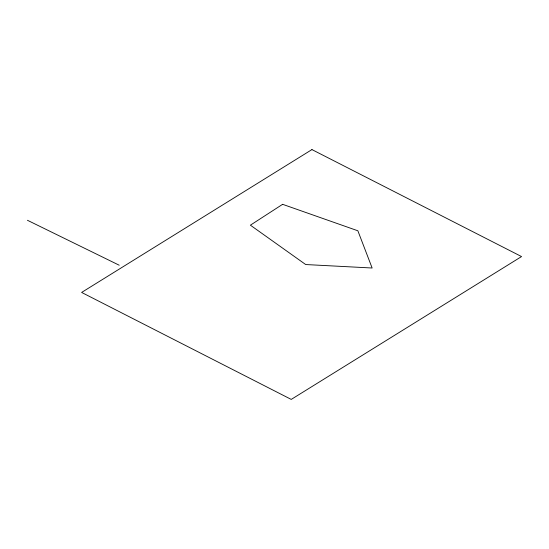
<?xml version="1.0" encoding="UTF-8"?>
<svg xmlns="http://www.w3.org/2000/svg" width="549" height="549" viewBox="0 0 549 549"><rect width="100%" height="100%" fill="white"/><g stroke="black" fill="none" stroke-linecap="round" stroke-linejoin="round"><path stroke-width="0.82" d="M27.45 220.279L119.202 265.215M282.618 204.317L250.385 225.179L305.704 264.543L372.133 268.008L357.866 230.786L282.618 204.317M311.942 149.589L81.629 292.432L291.238 399.411L521.55 256.568L311.942 149.589"/></g></svg>
